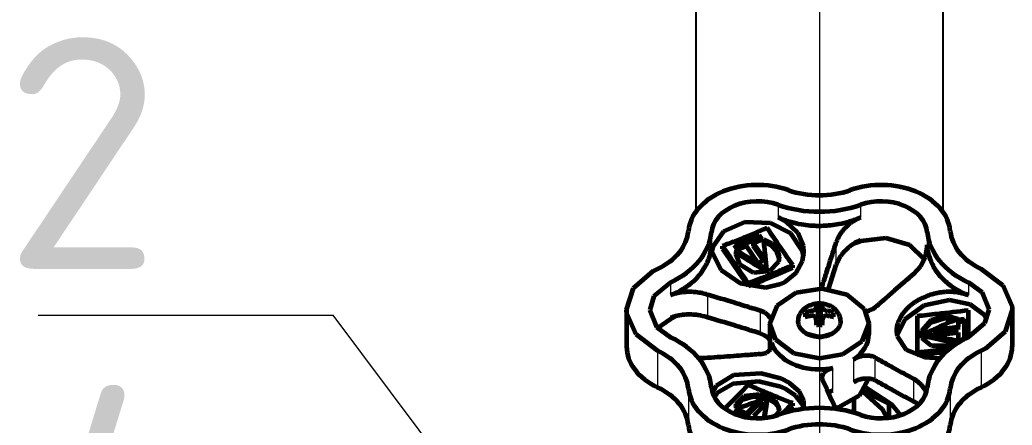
# Model space of a CAD drawing. Header units: millimetres. Extents: x -718 to 68664, y -49984 to -979.
# Drawn here: x 17684 to 18970, y -36314 to -35789 of the extents above; entities that cross this region are included whole.
import ezdxf

# ---------------------------------------------------------------- set-up
doc = ezdxf.new("R2010")
doc.units = ezdxf.units.MM
doc.linetypes.add('K5LT_BASIC', pattern=[0])
doc.layers.add('Text', color=7, linetype='Continuous', lineweight=15)
doc.layers.add('ГВС (Т3)_20', color=10, linetype='Continuous', lineweight=25)
doc.layers.add('Системный слой (1)', color=7, linetype='Continuous', true_color=0xc26c6c6c)
doc.styles.add('ISOCPEUR', font='isocpeur.ttf', dxfattribs={"width": 0.65})

# ---------------------------------------------------------------- blocks, each defined once
blk = doc.blocks.new('U656')
at = {"layer": 'Системный слой (1)', "color": 150, "linetype": 'K5LT_BASIC', "lineweight": 60, "true_color": 0x0080ff}
for p, q in [((799.53, 147.5), (800.69, 148.54)), ((797.37, 144.04), (799.53, 147.5)), ((796.35, 139.66), (797.37, 144.04)), ((796.63, 135.07), (796.35, 139.66)), ((798.16, 131), (796.63, 135.07)), ((811.36, 132.31), (809.13, 128.94)), ((800.69, 128.1), (798.16, 131)), ((809.13, 128.94), (807.74, 127.82))]:
    blk.add_line(p, q, dxfattribs=at)
blk = doc.blocks.new('U665')
at = {"layer": 'Системный слой (1)', "color": 150, "linetype": 'K5LT_BASIC', "lineweight": 60, "true_color": 0x0080ff}
for p, q in [((816.36, 116.81), (816.1, 117.34)), ((826.7, 117.34), (824.6, 114.54)), ((818.59, 114.24), (816.36, 116.81)), ((824.6, 114.54), (821.85, 113.34)), ((821.4, 113.32), (818.59, 114.24)), ((821.85, 113.34), (821.4, 113.32))]:
    blk.add_line(p, q, dxfattribs=at)
blk = doc.blocks.new('U666')
at = {"layer": 'Системный слой (1)', "color": 150, "linetype": 'K5LT_BASIC', "lineweight": 60, "true_color": 0x0080ff}
for p, q in [((830.27, 132.94), (830.26, 132.99)), ((830.68, 129.68), (830.27, 132.94)), ((829.79, 126.61), (830.68, 129.68)), ((827.9, 124.67), (829.79, 126.61))]:
    blk.add_line(p, q, dxfattribs=at)
blk = doc.blocks.new('U667')
at = {"layer": 'Системный слой (1)', "color": 150, "linetype": 'K5LT_BASIC', "lineweight": 60, "true_color": 0x0080ff}
for p, q in [((817.86, 119), (819.65, 116.85)), ((823.65, 117.23), (824.93, 119)), ((821.4, 116.32), (823.65, 117.23)), ((819.65, 116.85), (821.4, 116.32))]:
    blk.add_line(p, q, dxfattribs=at)
blk = doc.blocks.new('U668')
at = {"layer": 'Системный слой (1)', "color": 150, "linetype": 'K5LT_BASIC', "lineweight": 60, "true_color": 0x0080ff}
for p, q in [((818.19, 162.09), (820.94, 163.3)), ((820.94, 163.3), (821.4, 163.32)), ((821.4, 163.32), (824.2, 162.4)), ((824.2, 162.4), (826.43, 159.82)), ((816.1, 159.3), (818.19, 162.09)), ((826.43, 159.82), (826.7, 159.3))]:
    blk.add_line(p, q, dxfattribs=at)
blk = doc.blocks.new('U669')
at = {"layer": 'Системный слой (1)', "color": 150, "linetype": 'K5LT_BASIC', "lineweight": 60, "true_color": 0x0080ff}
for p, q in [((821.4, 160.32), (819.15, 159.41)), ((823.15, 159.78), (821.4, 160.32)), ((824.93, 157.64), (823.15, 159.78)), ((819.15, 159.41), (817.86, 157.64))]:
    blk.add_line(p, q, dxfattribs=at)
blk = doc.blocks.new('U670')
at = {"layer": 'Системный слой (1)', "color": 150, "linetype": 'K5LT_BASIC', "lineweight": 60, "true_color": 0x0080ff}
for p, q in [((808.74, 135.83), (808.63, 136.24)), ((810.24, 133.15), (808.74, 135.83)), ((812.51, 131.94), (810.24, 133.15))]:
    blk.add_line(p, q, dxfattribs=at)
blk = doc.blocks.new('U671')
at = {"layer": 'Системный слой (1)', "color": 150, "linetype": 'K5LT_BASIC', "lineweight": 60, "true_color": 0x0080ff}
for p, q in [((817.51, 143.97), (819.63, 144.72)), ((819.63, 144.72), (821.96, 143.8)), ((815.75, 141.62), (817.51, 143.97)), ((821.96, 143.8), (823.63, 141.32)), ((815.1, 138.32), (815.75, 141.62)), ((823.63, 141.32), (824.15, 137.98)), ((815.63, 135.32), (815.1, 138.32)), ((824.15, 137.98), (823.38, 134.74)), ((817.3, 132.83), (815.63, 135.32)), ((823.38, 134.74), (821.54, 132.52)), ((819.63, 131.92), (817.3, 132.83)), ((821.54, 132.52), (819.63, 131.92))]:
    blk.add_line(p, q, dxfattribs=at)
blk = doc.blocks.new('U672')
at = {"layer": 'Системный слой (1)', "color": 150, "linetype": 'K5LT_BASIC', "lineweight": 60, "true_color": 0x0080ff}
for p, q in [((820.71, 144.97), (821.04, 145.41)), ((821.04, 145.41), (821.27, 145.95)), ((820.3, 144.65), (820.71, 144.97))]:
    blk.add_line(p, q, dxfattribs=at)
blk = doc.blocks.new('U673')
at = {"layer": 'Системный слой (1)', "color": 150, "linetype": 'K5LT_BASIC', "lineweight": 60, "true_color": 0x0080ff}
for p, q in [((815.66, 145.95), (815.84, 145.18)), ((815.84, 145.18), (816.24, 144.66)), ((816.24, 144.66), (816.78, 144.47)), ((816.78, 144.47), (816.89, 144.47)), ((816.89, 144.47), (817.01, 144.49)), ((817.01, 144.49), (817.12, 144.53))]:
    blk.add_line(p, q, dxfattribs=at)
blk = doc.blocks.new('U674')
at = {"layer": 'Системный слой (1)', "color": 150, "linetype": 'K5LT_BASIC', "lineweight": 60, "true_color": 0x0080ff}
for p, q in [((818.13, 145.46), (817.84, 145.04)), ((818.34, 145.95), (818.13, 145.46)), ((817.84, 145.04), (817.48, 144.72))]:
    blk.add_line(p, q, dxfattribs=at)
blk = doc.blocks.new('U675')
at = {"layer": 'Системный слой (1)', "color": 150, "linetype": 'K5LT_BASIC', "lineweight": 60, "true_color": 0x0080ff}
for p, q in [((815.14, 153.57), (815.15, 153.99)), ((815.14, 153.17), (815.14, 153.57)), ((815.16, 152.77), (815.14, 153.17))]:
    blk.add_line(p, q, dxfattribs=at)
blk = doc.blocks.new('U676')
at = {"layer": 'Системный слой (1)', "color": 150, "linetype": 'K5LT_BASIC', "lineweight": 60, "true_color": 0x0080ff}
for p, q in [((812.39, 137.94), (811.11, 137.36)), ((809.83, 136.78), (808.55, 136.2)), ((811.11, 137.36), (809.83, 136.78))]:
    blk.add_line(p, q, dxfattribs=at)
blk = doc.blocks.new('U677')
at = {"layer": 'Системный слой (1)', "color": 150, "linetype": 'K5LT_BASIC', "lineweight": 60, "true_color": 0x0080ff}
for p, q in [((812.49, 137.98), (812.39, 137.94)), ((812.59, 138), (812.49, 137.98)), ((812.7, 138.01), (812.59, 138)), ((813.19, 137.83), (812.7, 138.01)), ((813.6, 137.31), (813.19, 137.83)), ((813.86, 136.56), (813.6, 137.31))]:
    blk.add_line(p, q, dxfattribs=at)
blk = doc.blocks.new('U678')
at = {"layer": 'Системный слой (1)', "color": 150, "linetype": 'K5LT_BASIC', "lineweight": 60, "true_color": 0x0080ff}
for p, q in [((811.12, 124.64), (811.74, 125.12)), ((811.74, 125.12), (812.28, 125.78)), ((812.28, 125.78), (812.46, 126.08)), ((810.71, 124.45), (811.12, 124.64))]:
    blk.add_line(p, q, dxfattribs=at)
blk = doc.blocks.new('U679')
at = {"layer": 'Системный слой (1)', "color": 150, "linetype": 'K5LT_BASIC', "lineweight": 60, "true_color": 0x0080ff}
for p, q in [((824.28, 138), (824.15, 138.01)), ((824.41, 137.98), (824.28, 138)), ((824.54, 137.94), (824.41, 137.98))]:
    blk.add_line(p, q, dxfattribs=at)
blk = doc.blocks.new('U680')
at = {"layer": 'Системный слой (1)', "color": 150, "linetype": 'K5LT_BASIC', "lineweight": 60, "true_color": 0x0080ff}
for p, q in [((809.11, 125.46), (809.26, 125.65)), ((809.26, 125.65), (809.39, 125.86)), ((809.39, 125.86), (809.52, 126.08))]:
    blk.add_line(p, q, dxfattribs=at)
blk = doc.blocks.new('U681')
at = {"layer": 'Системный слой (1)', "color": 150, "linetype": 'K5LT_BASIC', "lineweight": 60, "true_color": 0x0080ff}
for p, q in [((826.05, 126.08), (827.04, 125.17)), ((827.04, 125.17), (828.22, 124.55)), ((828.22, 124.55), (829.46, 124.32)), ((829.46, 124.32), (829.52, 124.32)), ((829.52, 124.32), (829.62, 124.32)), ((829.62, 124.32), (829.72, 124.32)), ((829.72, 124.32), (829.82, 124.33))]:
    blk.add_line(p, q, dxfattribs=at)
blk = doc.blocks.new('U682')
at = {"layer": 'Системный слой (1)', "color": 150, "linetype": 'K5LT_BASIC', "lineweight": 60, "true_color": 0x0080ff}
for p, q in [((810.73, 137.19), (810.81, 136.99)), ((810.81, 136.99), (810.87, 136.78)), ((810.87, 136.78), (810.93, 136.56))]:
    blk.add_line(p, q, dxfattribs=at)
blk = doc.blocks.new('U683')
at = {"layer": 'Системный слой (1)', "color": 150, "linetype": 'K5LT_BASIC', "lineweight": 60, "true_color": 0x0080ff}
for p, q in [((821.17, 132.3), (821.29, 131.85)), ((821.29, 131.85), (821.48, 131.43)), ((821.48, 131.43), (821.73, 131.07))]:
    blk.add_line(p, q, dxfattribs=at)
blk = doc.blocks.new('U684')
at = {"layer": 'Системный слой (1)', "color": 150, "linetype": 'K5LT_BASIC', "lineweight": 60, "true_color": 0x0080ff}
for p, q in [((817.98, 128.25), (816.22, 127.05)), ((818.62, 128.32), (817.98, 128.25)), ((816.22, 127.05), (815.26, 124.68)), ((815.26, 124.68), (815.15, 122.65))]:
    blk.add_line(p, q, dxfattribs=at)
blk = doc.blocks.new('U685')
at = {"layer": 'Системный слой (1)', "color": 150, "linetype": 'K5LT_BASIC', "lineweight": 60, "true_color": 0x0080ff}
for p, q in [((820.15, 127.25), (818.09, 128.27)), ((821.97, 124.72), (820.15, 127.25)), ((822.64, 121.43), (821.97, 124.72)), ((822.11, 118.76), (822.64, 121.43)), ((820.7, 116.91), (822.11, 118.76)), ((820.14, 116.59), (820.7, 116.91))]:
    blk.add_line(p, q, dxfattribs=at)
blk = doc.blocks.new('U686')
at = {"layer": 'Системный слой (1)', "color": 150, "linetype": 'K5LT_BASIC', "lineweight": 60, "true_color": 0x0080ff}
for p, q in [((810.59, 151.6), (810.13, 151.95)), ((811.83, 149.48), (810.59, 151.6)), ((812.12, 146.17), (811.83, 149.48)), ((811.43, 143.32), (812.12, 146.17)), ((811.07, 142.57), (811.43, 143.32)), ((810.24, 141.35), (811.07, 142.57)), ((808.74, 140.39), (809.26, 140.58)), ((809.26, 140.58), (810.24, 141.35))]:
    blk.add_line(p, q, dxfattribs=at)
blk = doc.blocks.new('U687')
at = {"layer": 'Системный слой (1)', "color": 150, "linetype": 'K5LT_BASIC', "lineweight": 60, "true_color": 0x0080ff}
for p, q in [((828.93, 152.27), (826.57, 151.09)), ((829.52, 152.32), (828.93, 152.27)), ((829.62, 152.32), (829.52, 152.32)), ((829.72, 152.31), (829.62, 152.32)), ((829.82, 152.31), (829.72, 152.31)), ((826.57, 151.09), (824.86, 148.6)), ((824.86, 148.6), (824.31, 145.24)), ((824.31, 145.24), (824.75, 143.32))]:
    blk.add_line(p, q, dxfattribs=at)
blk = doc.blocks.new('U688')
at = {"layer": 'Системный слой (1)', "color": 150, "linetype": 'K5LT_BASIC', "lineweight": 60, "true_color": 0x0080ff}
for p, q in [((829.56, 152.15), (828.98, 152.28)), ((831.54, 150.76), (829.56, 152.15)), ((832.77, 147.98), (831.54, 150.76)), ((832.62, 144.64), (832.77, 147.98)), ((831.27, 142.03), (832.62, 144.64)), ((829, 140.5), (831.27, 142.03)), ((828.34, 140.35), (829, 140.5))]:
    blk.add_line(p, q, dxfattribs=at)
blk = doc.blocks.new('U689')
at = {"layer": 'Системный слой (1)', "color": 150, "linetype": 'K5LT_BASIC', "lineweight": 60, "true_color": 0x0080ff}
for p, q in [((824.75, 143.32), (825.01, 142.77)), ((832.76, 142.58), (833.35, 143.65)), ((825.01, 142.77), (826.18, 141.32)), ((831.36, 141.13), (832.76, 142.58)), ((826.18, 141.32), (827.72, 140.49)), ((827.72, 140.49), (828.87, 140.32)), ((828.87, 140.32), (829.65, 140.39)), ((829.65, 140.39), (831.36, 141.13))]:
    blk.add_line(p, q, dxfattribs=at)
blk = doc.blocks.new('U690')
at = {"layer": 'Системный слой (1)', "color": 150, "linetype": 'K5LT_BASIC', "lineweight": 60, "true_color": 0x0080ff}
for p, q in [((811.9, 142.13), (812.5, 143.32)), ((810.84, 140.91), (811.9, 142.13)), ((808.55, 140.45), (808.79, 140.38)), ((808.79, 140.38), (809.03, 140.33)), ((809.03, 140.33), (809.28, 140.32)), ((809.28, 140.32), (809.64, 140.35)), ((809.64, 140.35), (810.84, 140.91))]:
    blk.add_line(p, q, dxfattribs=at)
blk = doc.blocks.new('U691')
at = {"layer": 'Системный слой (1)', "color": 150, "linetype": 'K5LT_BASIC', "lineweight": 60, "true_color": 0x0080ff}
for p, q in [((811.57, 151.68), (810.71, 152.18)), ((812.92, 149.44), (811.57, 151.68)), ((813.16, 145.85), (812.92, 149.44)), ((812.5, 143.32), (813.16, 145.85))]:
    blk.add_line(p, q, dxfattribs=at)
blk = doc.blocks.new('U692')
at = {"layer": 'Системный слой (1)', "color": 150, "linetype": 'K5LT_BASIC', "lineweight": 60, "true_color": 0x0080ff}
for p, q in [((815.55, 125.64), (815.69, 124.39)), ((815.69, 124.39), (815.83, 123.13)), ((815.83, 123.13), (815.97, 121.87))]:
    blk.add_line(p, q, dxfattribs=at)
blk = doc.blocks.new('U693')
at = {"layer": 'Системный слой (1)', "color": 150, "linetype": 'K5LT_BASIC', "lineweight": 60, "true_color": 0x0080ff}
for p, q in [((817.68, 123.4), (817.96, 124.71)), ((817.4, 122.09), (817.68, 123.4)), ((817.12, 120.78), (817.4, 122.09))]:
    blk.add_line(p, q, dxfattribs=at)
blk = doc.blocks.new('U694')
at = {"layer": 'Системный слой (1)', "color": 150, "linetype": 'K5LT_BASIC', "lineweight": 60, "true_color": 0x0080ff}
for p, q in [((818.47, 125.02), (818.09, 125.11)), ((819.7, 123.91), (818.47, 125.02)), ((820.26, 122.08), (819.7, 123.91)), ((820.08, 120.76), (820.26, 122.08))]:
    blk.add_line(p, q, dxfattribs=at)
blk = doc.blocks.new('U695')
at = {"layer": 'Системный слой (1)', "color": 150, "linetype": 'K5LT_BASIC', "lineweight": 60, "true_color": 0x0080ff}
for p, q in [((816.75, 123.78), (817.73, 125.02)), ((817.73, 125.02), (818.27, 125.13)), ((818.27, 125.13), (818.73, 125.05)), ((818.73, 125.05), (820.12, 123.81)), ((816.75, 121.69), (816.75, 123.78)), ((820.12, 123.81), (820.62, 121.72)), ((817.39, 120.37), (816.75, 121.69)), ((820.62, 121.72), (820.25, 120.37))]:
    blk.add_line(p, q, dxfattribs=at)
blk = doc.blocks.new('U696')
at = {"layer": 'Системный слой (1)', "color": 150, "linetype": 'K5LT_BASIC', "lineweight": 60, "true_color": 0x0080ff}
for p, q in [((815.91, 125.64), (816.06, 124.23)), ((816.06, 124.23), (816.22, 122.81)), ((816.22, 122.81), (816.38, 121.39))]:
    blk.add_line(p, q, dxfattribs=at)
blk = doc.blocks.new('U697')
at = {"layer": 'Системный слой (1)', "color": 150, "linetype": 'K5LT_BASIC', "lineweight": 60, "true_color": 0x0080ff}
for p, q in [((824.5, 147.49), (825.24, 145.58)), ((825.24, 145.58), (826.02, 143.68)), ((826.02, 143.68), (826.84, 141.78))]:
    blk.add_line(p, q, dxfattribs=at)
blk = doc.blocks.new('U698')
at = {"layer": 'Системный слой (1)', "color": 150, "linetype": 'K5LT_BASIC', "lineweight": 60, "true_color": 0x0080ff}
for p, q in [((829.9, 148.13), (829.5, 149.13)), ((830.31, 147.12), (829.9, 148.13)), ((830.73, 146.12), (830.31, 147.12))]:
    blk.add_line(p, q, dxfattribs=at)
blk = doc.blocks.new('U699')
at = {"layer": 'Системный слой (1)', "color": 150, "linetype": 'K5LT_BASIC', "lineweight": 60, "true_color": 0x0080ff}
for p, q in [((808.55, 149.04), (808.69, 149.09)), ((808.69, 149.09), (808.83, 149.12)), ((808.83, 149.12), (808.97, 149.13)), ((808.97, 149.13), (809.21, 149.1)), ((809.21, 149.1), (810.25, 148.08)), ((810.25, 148.08), (810.49, 146.1)), ((810.49, 146.1), (809.66, 144.04)), ((807.96, 143.76), (807.67, 144.07)), ((808.3, 143.57), (807.96, 143.76)), ((808.65, 143.51), (808.3, 143.57)), ((809.66, 144.04), (808.65, 143.51))]:
    blk.add_line(p, q, dxfattribs=at)
blk = doc.blocks.new('U700')
at = {"layer": 'Системный слой (1)', "color": 150, "linetype": 'K5LT_BASIC', "lineweight": 60, "true_color": 0x0080ff}
for p, q in [((808.84, 145.64), (808.92, 145.85)), ((808.92, 145.85), (809.01, 146.07)), ((809.01, 146.07), (809.1, 146.28))]:
    blk.add_line(p, q, dxfattribs=at)
blk = doc.blocks.new('U701')
at = {"layer": 'Системный слой (1)', "color": 150, "linetype": 'K5LT_BASIC', "lineweight": 60, "true_color": 0x0080ff}
for p, q in [((828.5, 149.1), (828.38, 149.12)), ((828.62, 149.08), (828.5, 149.1)), ((828.74, 149.04), (828.62, 149.08)), ((829.68, 144.51), (830.15, 145.49)), ((830.15, 145.49), (830.16, 145.5)), ((828.94, 143.82), (829.68, 144.51)), ((828.07, 143.52), (828.94, 143.82))]:
    blk.add_line(p, q, dxfattribs=at)
blk = doc.blocks.new('U702')
at = {"layer": 'Системный слой (1)', "color": 150, "linetype": 'K5LT_BASIC', "lineweight": 60, "true_color": 0x0080ff}
for p, q in [((808.05, 149.32), (807.88, 148.92)), ((807.72, 148.53), (807.55, 148.13)), ((807.88, 148.92), (807.72, 148.53))]:
    blk.add_line(p, q, dxfattribs=at)
blk = doc.blocks.new('U703')
at = {"layer": 'Системный слой (1)', "color": 150, "linetype": 'K5LT_BASIC', "lineweight": 60, "true_color": 0x0080ff}
for p, q in [((809.63, 149.57), (808.61, 150.58)), ((810.65, 148.55), (809.63, 149.57)), ((811.67, 147.54), (810.65, 148.55))]:
    blk.add_line(p, q, dxfattribs=at)
blk = doc.blocks.new('U704')
at = {"layer": 'Системный слой (1)', "color": 150, "linetype": 'K5LT_BASIC', "lineweight": 60, "true_color": 0x0080ff}
for p, q in [((808.42, 142.67), (807.97, 143.12)), ((808.87, 142.22), (808.42, 142.67)), ((809.32, 141.78), (808.87, 142.22))]:
    blk.add_line(p, q, dxfattribs=at)
blk = doc.blocks.new('U705')
at = {"layer": 'Системный слой (1)', "color": 150, "linetype": 'K5LT_BASIC', "lineweight": 60, "true_color": 0x0080ff}
for p, q in [((809.71, 148.42), (808.79, 149.11)), ((810.15, 146.95), (809.71, 148.42)), ((809.94, 145.23), (810.15, 146.95)), ((809.31, 144.05), (809.75, 144.73)), ((809.75, 144.73), (809.91, 145.12)), ((808.47, 143.53), (808.78, 143.63)), ((808.78, 143.63), (809.31, 144.05))]:
    blk.add_line(p, q, dxfattribs=at)
blk = doc.blocks.new('U706')
at = {"layer": 'Системный слой (1)', "color": 150, "linetype": 'K5LT_BASIC', "lineweight": 60, "true_color": 0x0080ff}
for p, q in [((808.14, 145.34), (807.4, 145.45)), ((808.88, 145.23), (808.14, 145.34)), ((809.62, 145.12), (808.88, 145.23))]:
    blk.add_line(p, q, dxfattribs=at)
blk = doc.blocks.new('U707')
at = {"layer": 'Системный слой (1)', "color": 150, "linetype": 'K5LT_BASIC', "lineweight": 60, "true_color": 0x0080ff}
for p, q in [((808.12, 142.62), (808.4, 142.34)), ((808.4, 142.34), (808.68, 142.06)), ((808.68, 142.06), (808.96, 141.78))]:
    blk.add_line(p, q, dxfattribs=at)
blk = doc.blocks.new('U708')
at = {"layer": 'Системный слой (1)', "color": 150, "linetype": 'K5LT_BASIC', "lineweight": 60, "true_color": 0x0080ff}
for p, q in [((826.21, 146.87), (827.26, 148.63)), ((827.26, 148.63), (828.56, 149.13)), ((828.56, 149.13), (828.74, 149.12)), ((828.74, 149.12), (828.92, 149.09)), ((828.92, 149.09), (829.1, 149.04)), ((826.4, 144.8), (826.21, 146.87)), ((830.53, 145.54), (830.02, 144.48)), ((827.6, 143.63), (826.4, 144.8)), ((830.02, 144.48), (829.21, 143.77)), ((828.25, 143.51), (827.6, 143.63)), ((829.21, 143.77), (828.25, 143.51))]:
    blk.add_line(p, q, dxfattribs=at)
blk = doc.blocks.new('U709')
at = {"layer": 'Системный слой (1)', "color": 150, "linetype": 'K5LT_BASIC', "lineweight": 60, "true_color": 0x0080ff}
for p, q in [((829.3, 150.86), (827.7, 149.76)), ((827.7, 149.76), (826.11, 148.66)), ((826.11, 148.66), (824.52, 147.56))]:
    blk.add_line(p, q, dxfattribs=at)
blk = doc.blocks.new('U710')
at = {"layer": 'Системный слой (1)', "color": 150, "linetype": 'K5LT_BASIC', "lineweight": 60, "true_color": 0x0080ff}
for p, q in [((808.26, 145.37), (807.4, 145.5)), ((809.12, 145.25), (808.26, 145.37)), ((809.98, 145.12), (809.12, 145.25))]:
    blk.add_line(p, q, dxfattribs=at)
blk = doc.blocks.new('U711')
at = {"layer": 'Системный слой (1)', "color": 150, "linetype": 'K5LT_BASIC', "lineweight": 60, "true_color": 0x0080ff}
for p, q in [((818.33, 140.02), (817.86, 138.23)), ((817.86, 138.23), (818.33, 136.62))]:
    blk.add_line(p, q, dxfattribs=at)
blk = doc.blocks.new('U712')
at = {"layer": 'Системный слой (1)', "color": 150, "linetype": 'K5LT_BASIC', "lineweight": 60, "true_color": 0x0080ff}
for p, q in [((820.23, 138.68), (820.21, 138.72)), ((820.53, 138.5), (820.23, 138.68))]:
    blk.add_line(p, q, dxfattribs=at)
blk = doc.blocks.new('U713')
at = {"layer": 'Системный слой (1)', "color": 150, "linetype": 'K5LT_BASIC', "lineweight": 60, "true_color": 0x0080ff}
for p, q in [((820.21, 137.91), (820.49, 138.13)), ((820.49, 138.13), (820.53, 138.13))]:
    blk.add_line(p, q, dxfattribs=at)
blk = doc.blocks.new('U714')
at = {"layer": 'Системный слой (1)', "color": 150, "linetype": 'K5LT_BASIC', "lineweight": 60, "true_color": 0x0080ff}
for p, q in [((820.27, 137.89), (820.23, 137.89)), ((820.3, 137.88), (820.27, 137.89)), ((820.34, 137.87), (820.3, 137.88)), ((820.52, 137.76), (820.34, 137.87)), ((820.63, 137.55), (820.52, 137.76)), ((820.65, 137.3), (820.63, 137.55))]:
    blk.add_line(p, q, dxfattribs=at)
blk = doc.blocks.new('U715')
at = {"layer": 'Системный слой (1)', "color": 150, "linetype": 'K5LT_BASIC', "lineweight": 60, "true_color": 0x0080ff}
for p, q in [((820.52, 138.88), (820.63, 139.08)), ((820.63, 139.08), (820.65, 139.34)), ((820.23, 138.75), (820.27, 138.75)), ((820.27, 138.75), (820.3, 138.75)), ((820.3, 138.75), (820.34, 138.76)), ((820.34, 138.76), (820.52, 138.88))]:
    blk.add_line(p, q, dxfattribs=at)
blk = doc.blocks.new('U716')
at = {"layer": 'Системный слой (1)', "color": 150, "linetype": 'K5LT_BASIC', "lineweight": 60, "true_color": 0x0080ff}
for p, q in [((810.79, 132.66), (808.52, 130.16)), ((808.52, 130.16), (807.39, 129.59))]:
    blk.add_line(p, q, dxfattribs=at)
blk = doc.blocks.new('U717')
at = {"layer": 'Системный слой (1)', "color": 150, "linetype": 'K5LT_BASIC', "lineweight": 60, "true_color": 0x0080ff}
for p, q in [((810.84, 132.62), (810.34, 131.52)), ((810.34, 131.52), (809.81, 130.42)), ((809.81, 130.42), (809.25, 129.32))]:
    blk.add_line(p, q, dxfattribs=at)

msp = doc.modelspace()

# ---------------------------------------------------------------- linework, layer by layer
at = {"layer": 'Text'}
msp.add_line((18720.4, -35223.3), (18720.4, -38810.5), dxfattribs=at)
for points in [[(17707.3, -36171.6), (18089.8, -36171.6)], [(18575.9, -36820.4), (18089.8, -36171.6)]]:
    msp.add_lwpolyline(points, dxfattribs=at)
at = {"layer": 'ГВС (Т3)_20'}
for p, q in [((18560.4, -35406), (18560.4, -36037.5)), ((18880.4, -35406), (18880.4, -36037.5))]:
    msp.add_line(p, q, dxfattribs=at)
at = {"layer": 'ГВС (Т3)_20', "lineweight": 18}
for p, q in [((18667.1, -36028.6), (18667.1, -36045.1)), ((18773.7, -36028.6), (18773.7, -36045.1)), ((18580.5, -36063.9), (18580.5, -36080.4)), ((18860.3, -36063.9), (18860.3, -36080.4)), ((18742.4, -36106.4), (18742.4, -36077.1)), ((18773.7, -36074.4), (18773.7, -36076)), ((18527.2, -36129.3), (18527.2, -36145.7)), ((18724.2, -36137.1), (18724.2, -36133.1)), ((18913.6, -36129.3), (18913.6, -36145.7)), ((18575.9, -36174.4), (18575.9, -36145)), ((18644.1, -36195.2), (18644.1, -36165.8)), ((18711.5, -36172), (18710.2, -36166)), ((18718.5, -36173.2), (18716.1, -36161.8)), ((18722.2, -36173.2), (18724.7, -36161.8)), ((18729.3, -36172), (18730.6, -36166)), ((18527.2, -36175.1), (18527.2, -36176.6)), ((18718.4, -36183.8), (18716.1, -36176.2)), ((18722.4, -36183.8), (18724.7, -36176.2)), ((18510.6, -36217.6), (18510.6, -36265)), ((18658.3, -36213.9), (18658.3, -36207.4)), ((18930.2, -36217.6), (18930.2, -36265)), ((18764.9, -36258.3), (18764.9, -36228.9)), ((18792.9, -36256), (18792.9, -36226.6)), ((18738, -36269.3), (18738, -36239.9)), ((18842.8, -36283.4), (18842.8, -36254)), ((18550.6, -36266.6), (18550.6, -36314)), ((18890.2, -36266.6), (18890.2, -36314))]:
    msp.add_line(p, q, dxfattribs=at)
at = {"layer": 'ГВС (Т3)_20', "lineweight": 60}
for p, q in [((18642.3, -36071.3), (18642.3, -36067.7)), ((18646.4, -36073.6), (18642.3, -36067.7)), ((18644.5, -36074.4), (18642.3, -36071.3)), ((18773.7, -36076), (18765.8, -36078.5)), ((18595, -36085.6), (18595, -36082)), ((18614.4, -36086.7), (18610.3, -36080.8)), ((18613.1, -36091.2), (18613.1, -36087.6)), ((18640.8, -36103.6), (18625.9, -36082.1)), ((18649.7, -36099.9), (18634.9, -36078.4)), ((18634.9, -36082), (18634.9, -36078.4)), ((18647.8, -36100.7), (18634.9, -36082)), ((18652.3, -36115.7), (18652.3, -36112.1)), ((18685.8, -36110.2), (18685.8, -36106.6)), ((18732.2, -36137.8), (18742.4, -36106.4)), ((18628.2, -36133.4), (18628.2, -36130.1)), ((18470.4, -36164.6), (18470.4, -36212)), ((18718.5, -36167.2), (18716.6, -36158)), ((18722.2, -36167.2), (18718.5, -36167.2)), ((18718.5, -36167.2), (18718.5, -36173.2)), ((18722.2, -36167.2), (18724.2, -36158)), ((18722.2, -36173.2), (18722.2, -36167.2)), ((18913.6, -36199.9), (18913.6, -36165.1)), ((18970.4, -36164.6), (18970.4, -36212)), ((18527.2, -36176.6), (18510.6, -36188.3)), ((18534.8, -36172.7), (18527.2, -36176.6)), ((18703.2, -36173.3), (18702.1, -36168.3)), ((18718.4, -36183.3), (18715.9, -36175.2)), ((18722.4, -36183.3), (18724.8, -36175.2)), ((18737.6, -36173.3), (18738.7, -36168.3)), ((18847.1, -36172.5), (18847.1, -36219.5)), ((18900.3, -36177.3), (18908.5, -36176.3)), ((18900.3, -36177.3), (18900.3, -36186.8)), ((18908.5, -36179.9), (18900.3, -36180.8)), ((18908.5, -36202.5), (18908.5, -36176.3)), ((18656.4, -36182.3), (18656.4, -36216.9)), ((18718.4, -36183.3), (18718.5, -36183.8)), ((18722.3, -36183.8), (18722.4, -36183.3)), ((18784.4, -36182.3), (18784.4, -36196.4)), ((18870.7, -36190.1), (18900.3, -36186.8)), ((18870.7, -36190.1), (18870.7, -36197.4)), ((18900.3, -36190.3), (18870.7, -36193.7)), ((18900.3, -36190.3), (18900.3, -36186.8)), ((18856.5, -36199), (18856.5, -36195.4)), ((18870.7, -36197.4), (18900.3, -36194.1)), ((18900.3, -36194.1), (18900.3, -36203.4)), ((18900.3, -36203.4), (18908.5, -36202.5)), ((18847.1, -36223.1), (18847.1, -36219.5)), ((18652.3, -36282.3), (18652.3, -36278.7)), ((18765.4, -36297.9), (18765.4, -36281.6)), ((18614.4, -36294), (18610.3, -36298.1)), ((18614.4, -36297.6), (18614.4, -36294)), ((18640.8, -36284), (18625.9, -36298.8)), ((18640.8, -36287.6), (18625.9, -36302.4)), ((18649.7, -36287.6), (18634.9, -36302.4)), ((18640.8, -36287.6), (18640.8, -36284)), ((18685.8, -36288.9), (18685.8, -36285.3)), ((18810.4, -36286.1), (18810.4, -36304.4)), ((18614.4, -36297.6), (18612.9, -36299.1)), ((18625.9, -36302.4), (18625.9, -36298.8)), ((18634.9, -36304.8), (18634.9, -36302.4))]:
    msp.add_line(p, q, dxfattribs=at)
msp.add_arc((19196, -34915.3), 1496.4, 247.9772, 248.2384, dxfattribs=at)
for centre, major_axis, start_param, end_param in [((18640.4, -36066.6), (-90, 0), 4.251835, 6.220141), ((18720.4, -35952.6), (90, 0), 4.251835, 5.172943), ((18800.4, -36066.6), (-90, 0), 3.204637, 5.172943), ((18640.4, -36066.6), (-60, 0), 4.251835, 6.220141), ((18800.4, -36066.6), (60, 0), 0.063045, 2.03135), ((18720.4, -35952.6), (120, 0), 4.251835, 5.172943), ((18460.7, -36058.6), (90, 0), 5.299033, 6.220141), ((18460.7, -36058.6), (120, 0), 5.299033, 6.220141), ((18980, -36058.6), (120, 0), 3.204637, 4.125745), ((18980, -36058.6), (-90, 0), 0.063045, 0.984153), ((18460.7, -36270.6), (-120, 0), 3.204637, 4.125745), ((18720.4, -36196.4), (64, 0), 5.480988, 6.283185), ((18980, -36270.6), (-120, 0), 5.299033, 6.220141), ((18560.4, -36212), (90, 0), 3.141593, 4.125745), ((18460.7, -36270.6), (90, 0), 0.063045, 0.984153), ((18720.4, -36196.4), (-64, 0), 0.245, 1.570796), ((18980, -36270.6), (-90, 0), 5.299033, 6.220141), ((18880.4, -36212), (-90, 0), 2.15744, 3.141593), ((18720.4, -36196.4), (64, 0), 4.712389, 4.990987), ((18460.7, -36318), (90, 0), 0.063045, 0.984153), ((18640.4, -36262.6), (90, 0), 3.204637, 5.172943), ((18640.4, -36262.6), (-60, 0), 0.063045, 2.03135), ((18800.4, -36262.6), (90, 0), 4.251835, 6.220141), ((18800.4, -36262.6), (60, 0), 4.251835, 6.220141), ((18980, -36318), (-90, 0), 5.299033, 6.220141), ((18720.4, -36376.6), (-120, 0), 4.251835, 5.172943), ((18640.4, -36309.9), (90, 0), 3.204637, 5.172943), ((18720.4, -36376.6), (-90, 0), 4.251835, 5.172943), ((18800.4, -36309.9), (90, 0), 4.251835, 6.220141)]:
    msp.add_ellipse(centre, major_axis=major_axis, ratio=0.707107, start_param=start_param, end_param=end_param, dxfattribs=at)
at = {"layer": 'ГВС (Т3)_20', "lineweight": 18}
msp.add_ellipse((18720.4, -36178.7), major_axis=(-27.5, 0), ratio=0.707107, start_param=0, end_param=3.141593, dxfattribs=at)
at = {"layer": 'ГВС (Т3)_20', "lineweight": 60}
for points, knots in [([(18773.7, -36045.1), (18769, -36047.1), (18759.9, -36050.5), (18746.9, -36053.7), (18736.7, -36055.2), (18727, -36056.1), (18718, -36056.3), (18707.4, -36055.6), (18696.4, -36054.2), (18683.8, -36051.3), (18673.8, -36047.9), (18668.3, -36045.6), (18667.1, -36045.1)], [0, 0, 0, 0, 1.854842, 3.499918, 4.73635, 5.487068, 6.957013, 7.886095, 9.219697, 10.871305, 12.490285, 13, 13, 13, 13]), ([(18773.7, -36045.1), (18770.9, -36046.3), (18766, -36048.8), (18759.4, -36053.3), (18754.2, -36058), (18749.9, -36062.9), (18746.4, -36068.1), (18743.9, -36072.8), (18742.8, -36075.9), (18742.4, -36077.1)], [0, 0, 0, 0, 1.818825, 3.386072, 4.938759, 6.313147, 7.708369, 9.13365, 10, 10, 10, 10]), ([(18652.6, -36058.5), (18648, -36060.5), (18640.5, -36063.7), (18627.5, -36069.1), (18612.9, -36075), (18601.2, -36079.6), (18595, -36082)], [0, 0, 0, 0, 1.672477, 2.72387, 4.738499, 7, 7, 7, 7]), ([(18685.8, -36106.6), (18681.4, -36100.3), (18670.3, -36084.3), (18659.3, -36068.2), (18652.6, -36058.5)], [0, 0, 0, 0, 1.976899, 5, 5, 5, 5]), ([(18642.3, -36067.7), (18633.7, -36071.4), (18623, -36075.7), (18612.4, -36080), (18610.3, -36080.8)], [0, 0, 0, 0, 4.059731, 5, 5, 5, 5]), ([(18652.3, -36112.1), (18651.7, -36106), (18650.3, -36093.1), (18648.9, -36080.2), (18648.2, -36073.3)], [0, 0, 0, 0, 2.340092, 5, 5, 5, 5]), ([(18724.2, -36133.1), (18726, -36127.6), (18729.1, -36118.1), (18735.2, -36099.4), (18739.4, -36086.3), (18742.4, -36077.1)], [0, 0, 0, 0, 1.796729, 3.052013, 6, 6, 6, 6]), ([(18773.7, -36074.4), (18771.2, -36075.5), (18766.7, -36077.8), (18761.3, -36081.4), (18757.1, -36084.8), (18753.3, -36088.3), (18750.1, -36092.1), (18747.5, -36095.7), (18744.8, -36100.2), (18743.3, -36103.8), (18742.4, -36106.4)], [0, 0, 0, 0, 1.821115, 3.379413, 4.39742, 5.574513, 7.068766, 7.964415, 8.880783, 11, 11, 11, 11]), ([(18580.5, -36080.4), (18580.3, -36082.3), (18579.8, -36087.2), (18578.2, -36094), (18576, -36100.6), (18573.5, -36106.2), (18569.9, -36112.7), (18564.9, -36119.8), (18558.7, -36126.4), (18552.3, -36131.9), (18545.1, -36137.1), (18536.7, -36141.8), (18530.1, -36144.6), (18527.2, -36145.7)], [0, 0, 0, 0, 0.938003, 2.408157, 3.400929, 4.343765, 5.400831, 7.02675, 8.565173, 9.702377, 10.921844, 12.641455, 14, 14, 14, 14]), ([(18628.2, -36130.1), (18623.8, -36123.8), (18612.7, -36107.8), (18601.7, -36091.7), (18595, -36082)], [0, 0, 0, 0, 1.976899, 5, 5, 5, 5]), ([(18652.3, -36112.1), (18646.2, -36108.3), (18633.1, -36100.1), (18620.1, -36092), (18613.1, -36087.6)], [0, 0, 0, 0, 2.340092, 5, 5, 5, 5]), ([(18913.6, -36145.7), (18909.3, -36144.1), (18901.6, -36140.6), (18891.9, -36134.6), (18884, -36128.3), (18877.6, -36121.8), (18872.3, -36114.8), (18867.9, -36107.6), (18863.7, -36098.3), (18861.3, -36089.1), (18860.4, -36082.4), (18860.3, -36080.4)], [0, 0, 0, 0, 1.67657, 3.178896, 4.393608, 5.661418, 6.866, 8.02582, 9.169165, 11.154957, 12, 12, 12, 12]), ([(18652.3, -36115.7), (18644.5, -36110.8), (18631.4, -36102.7), (18618.4, -36094.5), (18613.1, -36091.2)], [0, 0, 0, 0, 2.991494, 5, 5, 5, 5]), ([(18628.2, -36130.1), (18634.1, -36127.9), (18645, -36123.7), (18660.9, -36117.3), (18674.3, -36111.7), (18682.6, -36108), (18685.8, -36106.6)], [0, 0, 0, 0, 2.146332, 3.974264, 5.817659, 7, 7, 7, 7]), ([(18792.9, -36161.2), (18797.9, -36156.9), (18806.4, -36149.6), (18823, -36135.2), (18834.6, -36125.1), (18842.8, -36118)], [0, 0, 0, 0, 1.796729, 3.052013, 6, 6, 6, 6]), ([(18575.9, -36145), (18572.8, -36144.1), (18566.9, -36142.7), (18558.8, -36141.6), (18552.4, -36141.4), (18546.4, -36141.5), (18539.9, -36142.2), (18533.2, -36143.7), (18529, -36145), (18527.2, -36145.7)], [0, 0, 0, 0, 1.895858, 3.525211, 4.773633, 5.69667, 7.116945, 8.737444, 10, 10, 10, 10]), ([(18913.6, -36145.7), (18911, -36144.7), (18906, -36143.2), (18898.1, -36141.8), (18890.8, -36141.3), (18884.1, -36141.5), (18878.1, -36142.1), (18872.3, -36143.1), (18865.7, -36144.7), (18858.4, -36147.2), (18851.6, -36150.3), (18845.9, -36153.6), (18840.8, -36157.1), (18836.4, -36160.7), (18832.1, -36165), (18828.1, -36169.9), (18824.4, -36175.9), (18822.1, -36181.5), (18820.7, -36187.1), (18820.4, -36190.3), (18820.4, -36192.3)], [0, 0, 0, 0, 1.489396, 2.806298, 4.074405, 5.183184, 6.086701, 6.977433, 8.042671, 9.325288, 10.720378, 11.710057, 12.638762, 13.830395, 14.694932, 15.930426, 17.292771, 18.840085, 19.64394, 21, 21, 21, 21]), ([(18644.1, -36165.8), (18637.3, -36163.8), (18625.7, -36160.3), (18603, -36153.3), (18587.1, -36148.5), (18575.9, -36145)], [0, 0, 0, 0, 1.796729, 3.052013, 6, 6, 6, 6]), ([(18747.9, -36178.7), (18747.9, -36178), (18747.8, -36177.2), (18747.6, -36175.5), (18747.4, -36174.6), (18746.8, -36172.6), (18746.4, -36171.5), (18745.3, -36169.3), (18744.6, -36168.2), (18742.9, -36165.9), (18741.9, -36164.8), (18739.4, -36162.6), (18737.9, -36161.6), (18734.7, -36159.7), (18732.9, -36159), (18728.8, -36157.6), (18726.4, -36157), (18721.5, -36156.5), (18719, -36156.5), (18714.2, -36157.1), (18711.9, -36157.6), (18707.5, -36159.1), (18705.5, -36160), (18701.9, -36162.2), (18700.3, -36163.5), (18697.7, -36166.1), (18696.6, -36167.4), (18695, -36170), (18694.4, -36171.3), (18693.6, -36173.7), (18693.3, -36174.8), (18693, -36176.8), (18692.9, -36177.6), (18692.9, -36178.6), (18692.9, -36178.6), (18692.9, -36178.7)], [0, 0, 0, 0, 0.635766, 0.635766, 1.413246, 1.413246, 2.327713, 2.327713, 3.379678, 3.379678, 4.572633, 4.572633, 5.934211, 5.934211, 7.351129, 7.351129, 9.133453, 9.133453, 10.915777, 10.915777, 12.647242, 12.647242, 14.299135, 14.299135, 15.85652, 15.85652, 17.158936, 17.158936, 18.280269, 18.280269, 19.242871, 19.242871, 19.926082, 19.926082, 20, 20, 20, 20]), ([(18710.2, -36166), (18709.9, -36166.1), (18709.3, -36166.2), (18708.5, -36166.3), (18707.6, -36166.5), (18706.4, -36166.8), (18704.8, -36167.3), (18703.3, -36167.8), (18702.4, -36168.2), (18702.1, -36168.3)], [0, 0, 0, 0, 1.184332, 2.06893, 2.846067, 4.560575, 6.344944, 8.911629, 10, 10, 10, 10]), ([(18710.2, -36166), (18710.7, -36165.9), (18711.8, -36165.6), (18713.2, -36165), (18714.5, -36164.3), (18715.2, -36163.6), (18715.6, -36163.1), (18715.9, -36162.7), (18716, -36162.4), (18716.1, -36162.1), (18716.1, -36161.9), (18716.1, -36161.8)], [0, 0, 0, 0, 2.075817, 4.244153, 6.255988, 8.344244, 9.11935, 9.876473, 10.814253, 11.502856, 12, 12, 12, 12]), ([(18716.6, -36158), (18716.5, -36158.3), (18716.4, -36158.9), (18716.2, -36160.1), (18716.2, -36161.1), (18716.1, -36161.8)], [0, 0, 0, 0, 1.827214, 3.321793, 6, 6, 6, 6]), ([(18724.2, -36158), (18722.5, -36157.9), (18720, -36157.8), (18717.4, -36157.9), (18716.6, -36158)], [0, 0, 0, 0, 3.30107, 5, 5, 5, 5]), ([(18724.7, -36161.8), (18724.6, -36161.6), (18724.6, -36161.2), (18724.5, -36160.4), (18724.4, -36159.4), (18724.3, -36158.6), (18724.2, -36158.2), (18724.2, -36158)], [0, 0, 0, 0, 1.127962, 2.052457, 4.702903, 6.700745, 8, 8, 8, 8]), ([(18724.7, -36161.8), (18724.7, -36162.1), (18724.8, -36162.6), (18725.4, -36163.5), (18726.4, -36164.3), (18727.5, -36165), (18728.3, -36165.3), (18728.8, -36165.5), (18729.3, -36165.7), (18729.7, -36165.8), (18730.1, -36165.9), (18730.4, -36166), (18730.6, -36166)], [0, 0, 0, 0, 1.865472, 4.020169, 6.500074, 8.746103, 9.879296, 10.351451, 11.2127, 11.71544, 12.461428, 13, 13, 13, 13]), ([(18738.7, -36168.3), (18737.9, -36167.9), (18736.4, -36167.4), (18734.1, -36166.7), (18732.2, -36166.3), (18730.9, -36166.1), (18730.6, -36166)], [0, 0, 0, 0, 2.131648, 3.875669, 6.089053, 7, 7, 7, 7]), ([(18847.1, -36172.5), (18855.9, -36171.5), (18878.1, -36169.1), (18900.2, -36166.6), (18913.6, -36165.1)], [0, 0, 0, 0, 1.976894, 5, 5, 5, 5]), ([(18575.9, -36174.4), (18572.9, -36173.5), (18567.4, -36172.1), (18560, -36171.1), (18553.3, -36170.7), (18546.6, -36170.8), (18540.1, -36171.6), (18533.5, -36173), (18529.5, -36174.2), (18527.2, -36175.1)], [0, 0, 0, 0, 1.83616, 3.304363, 4.385714, 5.755195, 7.300322, 8.364664, 10, 10, 10, 10]), ([(18644.1, -36195.2), (18637.3, -36193.1), (18625.7, -36189.6), (18603, -36182.7), (18587.1, -36177.8), (18575.9, -36174.4)], [0, 0, 0, 0, 1.796729, 3.052013, 6, 6, 6, 6]), ([(18747.9, -36178.7), (18747.9, -36179.1), (18747.9, -36179.5), (18747.8, -36180.3), (18747.8, -36180.8), (18747.6, -36181.9), (18747.5, -36182.5), (18747.1, -36183.7), (18746.9, -36184.3), (18746.5, -36185.4), (18746.2, -36186), (18745.8, -36186.7), (18745.8, -36186.9), (18745.4, -36187.6), (18745, -36188.1), (18744.2, -36189.3), (18743.8, -36189.8), (18742.9, -36190.9), (18742.4, -36191.4), (18741.4, -36192.3), (18740.9, -36192.7), (18740.3, -36193.2), (18740.2, -36193.3), (18739.4, -36193.9), (18738.8, -36194.4), (18737.8, -36195), (18737.6, -36195.1), (18736.9, -36195.5), (18736.4, -36195.8), (18735.1, -36196.5), (18734.2, -36196.9), (18732.5, -36197.5), (18731.7, -36197.9), (18729.8, -36198.4), (18728.9, -36198.7), (18726.9, -36199.1), (18725.9, -36199.2), (18723.9, -36199.5), (18722.9, -36199.6), (18720.7, -36199.7), (18719.7, -36199.7), (18717.5, -36199.5), (18716.4, -36199.4), (18714.4, -36199.2), (18713.4, -36199), (18711.4, -36198.5), (18710.4, -36198.3), (18708.6, -36197.7), (18707.7, -36197.3), (18706, -36196.6), (18705.1, -36196.2), (18704, -36195.6), (18703.7, -36195.4), (18702.9, -36195), (18702.5, -36194.7), (18701.5, -36194), (18701, -36193.6), (18700.3, -36193.1), (18700.2, -36193), (18699.5, -36192.5), (18699, -36191.9), (18698.2, -36191.1), (18697.9, -36190.9), (18697.2, -36190.1), (18696.8, -36189.6), (18696, -36188.5), (18695.6, -36187.9), (18695, -36186.9), (18694.8, -36186.5), (18694.4, -36185.6), (18694.1, -36185), (18693.7, -36183.8), (18693.5, -36183.2), (18693.2, -36182), (18693.1, -36181.4), (18692.9, -36180.2), (18692.9, -36179.5), (18692.9, -36178.9), (18692.9, -36178.8), (18692.9, -36178.7)], [0, 0, 0, 0, 0.287313, 0.287313, 0.670397, 0.670397, 1.14246, 1.14246, 1.623465, 1.623465, 2.111519, 2.111519, 2.22407, 2.22407, 2.73044, 2.73044, 3.250318, 3.250318, 3.786276, 3.786276, 4.241411, 4.241411, 4.340836, 4.340836, 4.913427, 4.913427, 5.093775, 5.093775, 5.502729, 5.502729, 6.108947, 6.108947, 6.731622, 6.731622, 7.369116, 7.369116, 8.022943, 8.022943, 8.693653, 8.693653, 9.382342, 9.382342, 10.068798, 10.068798, 10.737006, 10.737006, 11.387921, 11.387921, 12.022804, 12.022804, 12.641962, 12.641962, 12.902632, 12.902632, 13.243537, 13.243537, 13.754983, 13.754983, 13.828617, 13.828617, 14.395848, 14.395848, 14.648553, 14.648553, 15.153962, 15.153962, 15.678543, 15.678543, 16.011761, 16.011761, 16.509915, 16.509915, 16.996605, 16.996605, 17.473538, 17.473538, 17.945142, 17.945142, 18, 18, 18, 18]), ([(18702.1, -36173.6), (18703, -36173.4), (18704.7, -36173), (18707.4, -36172.4), (18709.1, -36172.2), (18710.2, -36172)], [0, 0, 0, 0, 2.197169, 3.704632, 6, 6, 6, 6]), ([(18716.1, -36176.2), (18716.1, -36176.5), (18716.1, -36177.1), (18716.2, -36177.8), (18716.2, -36178.7), (18716.3, -36179.8), (18716.4, -36181.6), (18716.5, -36183), (18716.6, -36183.9)], [0, 0, 0, 0, 1.065952, 2.078217, 2.820889, 4.104732, 6.147547, 9, 9, 9, 9]), ([(18724.2, -36183.9), (18724.3, -36182.9), (18724.5, -36180.2), (18724.6, -36177.8), (18724.7, -36176.2)], [0, 0, 0, 0, 1.830974, 5, 5, 5, 5]), ([(18730.6, -36172), (18730.9, -36172.1), (18731.5, -36172.2), (18732.3, -36172.3), (18733.2, -36172.4), (18734.4, -36172.6), (18736, -36173), (18737.5, -36173.3), (18738.4, -36173.6), (18738.7, -36173.6)], [0, 0, 0, 0, 1.184332, 2.06893, 2.846067, 4.560575, 6.344944, 8.911629, 10, 10, 10, 10]), ([(18738.7, -36173.6), (18738.7, -36172.3), (18738.7, -36170.4), (18738.7, -36168.7), (18738.7, -36168.3)], [0, 0, 0, 0, 3.536307, 5, 5, 5, 5]), ([(18856.5, -36195.4), (18863.2, -36192.4), (18877.7, -36186), (18892.2, -36179.5), (18899.9, -36176.1)], [0, 0, 0, 0, 2.340086, 5, 5, 5, 5]), ([(18716.6, -36183.9), (18718.5, -36183.8), (18721, -36183.8), (18723.6, -36183.9), (18724.2, -36183.9)], [0, 0, 0, 0, 3.77453, 5, 5, 5, 5]), ([(18856.5, -36195.4), (18863.2, -36196.9), (18877.7, -36200), (18892.2, -36203), (18899.9, -36204.7)], [0, 0, 0, 0, 2.340086, 5, 5, 5, 5]), ([(18644.1, -36222), (18637.3, -36222.5), (18625.7, -36223.4), (18603, -36225), (18587.1, -36226.2), (18575.9, -36227)], [0, 0, 0, 0, 1.796729, 3.052013, 6, 6, 6, 6]), ([(18792.9, -36226.6), (18792.3, -36226.3), (18791.1, -36225.7), (18789, -36225), (18786.9, -36224.5), (18784.7, -36224.2), (18782.7, -36224), (18780.4, -36224), (18778, -36224.2), (18775.4, -36224.6), (18772.7, -36225.3), (18770.1, -36226.2), (18768.2, -36227), (18766.5, -36227.9), (18765.5, -36228.5), (18764.9, -36228.9)], [0, 0, 0, 0, 1.328251, 2.469971, 4.015798, 4.895609, 6.089004, 7.296182, 8.517049, 9.743331, 11.313178, 12.801432, 13.950866, 14.65435, 16, 16, 16, 16]), ([(18792.9, -36226.6), (18797.9, -36229.4), (18806.4, -36234), (18823, -36243.1), (18834.6, -36249.5), (18842.8, -36254)], [0, 0, 0, 0, 1.796729, 3.052013, 6, 6, 6, 6]), ([(18764.9, -36258.3), (18765.5, -36257.9), (18766.9, -36257), (18768.8, -36256.1), (18770.7, -36255.3), (18772.5, -36254.7), (18774.8, -36254.1), (18777.1, -36253.7), (18779.5, -36253.5), (18782, -36253.4), (18784.6, -36253.5), (18787.2, -36253.9), (18789.2, -36254.4), (18791.1, -36255.1), (18792.3, -36255.6), (18792.9, -36256)], [0, 0, 0, 0, 1.362665, 2.790539, 3.506266, 4.588748, 5.78695, 7.100744, 8.22956, 9.427995, 10.987952, 12.419556, 13.722716, 14.543907, 16, 16, 16, 16]), ([(18792.9, -36256), (18797.9, -36258.7), (18806.4, -36263.4), (18823, -36272.5), (18834.6, -36278.9), (18842.8, -36283.4)], [0, 0, 0, 0, 1.796729, 3.052013, 6, 6, 6, 6]), ([(18685.8, -36285.3), (18679.9, -36283.1), (18669, -36279), (18653.1, -36272.5), (18639.8, -36266.9), (18631.5, -36263.3), (18628.2, -36261.8)], [0, 0, 0, 0, 2.146342, 3.974273, 5.817663, 7, 7, 7, 7]), ([(18652.3, -36278.7), (18646.2, -36281), (18633.1, -36285.8), (18620.1, -36290.6), (18613.1, -36293.1)], [0, 0, 0, 0, 2.340067, 5, 5, 5, 5])]:
    msp.add_open_spline(points, degree=3, knots=knots, dxfattribs=at)
for points in [[(18634.9, -36078.4), (18638.7, -36076.8), (18642.6, -36075.2), (18646.4, -36073.6)], [(18614.4, -36086.7), (18618.3, -36085.1), (18622.1, -36083.6), (18625.9, -36082.1)], [(18640.8, -36103.6), (18643.8, -36102.4), (18646.7, -36101.2), (18649.7, -36099.9)], [(18702.1, -36170.8), (18702.1, -36169.9), (18702.1, -36169.1), (18702.1, -36168.3)], [(18702.1, -36170.8), (18702.1, -36171.7), (18702.1, -36172.7), (18702.1, -36173.6)], [(18625.9, -36298.8), (18622.1, -36297.2), (18618.3, -36295.6), (18614.4, -36294)], [(18649.7, -36287.6), (18646.7, -36286.4), (18643.8, -36285.2), (18640.8, -36284)], [(18625.9, -36302.4), (18622.1, -36300.8), (18618.3, -36299.2), (18614.4, -36297.6)]]:
    msp.add_open_spline(points, degree=3, dxfattribs=at)

# ---------------------------------------------------------------- block references
at = {"layer": 'ГВС (Т3)_20', "xscale": 10, "yscale": 10, "zscale": 10, "rotation": 90}
for name in ['U688', 'U689', 'U698', 'U708', 'U701', 'U666', 'U687', 'U709', 'U681', 'U668', 'U697', 'U665', 'U669', 'U671', 'U679', 'U667', 'U685', 'U672', 'U683', 'U715', 'U712', 'U713', 'U714', 'U695', 'U694', 'U684', 'U674', 'U711', 'U693', 'U673', 'U696', 'U675', 'U692', 'U677', 'U691', 'U690', 'U676', 'U670', 'U678', 'U686', 'U703', 'U656', 'U682', 'U717', 'U699', 'U705', 'U710', 'U706', 'U716', 'U700', 'U704', 'U707', 'U680', 'U702']:
    msp.add_blockref(name, (20103.6, -44378.6), dxfattribs=at)

# ---------------------------------------------------------------- texts
at = {"layer": 'Text', "style": 'ISOCPEUR'}
for s, p in [('2', (17662.3, -36111.6)), ('4', (17702.4, -36562.8))]:
    msp.add_text(s, height=300, dxfattribs=at).set_placement(p)

doc.saveas('drawing.dxf')
